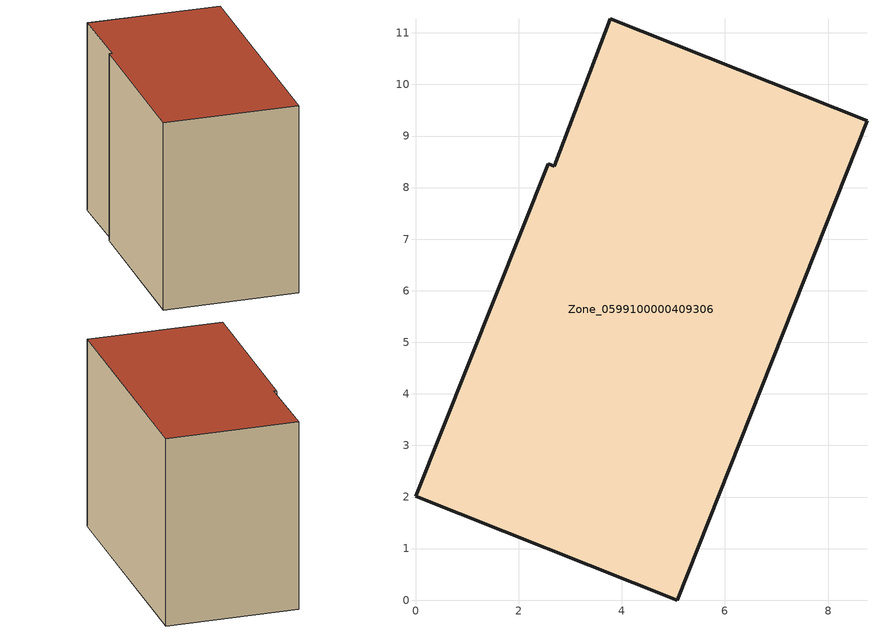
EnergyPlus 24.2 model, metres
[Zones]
Zone_0599100000409306
 floor ground (C_G): 2.69,8.41 3.77,11.27 8.76,9.3 5.07,0 0,2.02 2.58,8.46 z0.19
 wall outside (C_F): 0,2.02 5.07,0 8.76,9.3 3.77,11.27 2.69,8.41 2.58,8.46 0,2.02 z0.19:8.05
 roof outside (C_R): 3.77,11.27 2.69,8.41 2.58,8.46 0,2.02 5.07,0 8.76,9.3 z8.05
[BUILDING]
Pand.0599100000409306: North Axis=0; Terrain=City; Loads Convergence Tolerance Value=0.04; Temperature Convergence Tolerance Value=0.4; Solar Distribution=FullExterior; Maximum Number of Warmup Days=25; Minimum Number of Warmup Days=1
[Site:Location]
Rotterdam.The.Hague.AP_ZH_NLD Design_Conditions: Latitude=51.96; Longitude=4.45; Time Zone=1; Elevation=-4.5
[SITE:GROUNDTEMPERATURE:BUILDINGSURFACE]
18, 18, 18, 18, 18, 18, 18, 18, 18, 18, 18, 18
[MATERIAL] Thermal Absorptance=0.9; Solar Absorptance=0.7; Visible Absorptance=0.7
Name | Roughness | Thickness | Conductivity | Density | Specific Heat
G.TC.1992-2005 | MediumSmooth | 0.15 | 0.06 | 540 | 1210
F.TC.1992-2005 | Rough | 0.3 | 0.12 | 1920 | 840
R.TC.1992-2005 | MediumRough | 0.2 | 0.08 | 1500 | 1000
[CONSTRUCTION]
C_G: G.TC.1992-2005
C_F: F.TC.1992-2005
C_R: R.TC.1992-2005
[ZONE]
Zone_0599100000409306: Type=1; Multiplier=1; Ceiling Height=Autocalculate; Volume=Autocalculate; Floor Area=autocalculate; Part of Total Floor Area=Yes
[ZONEINFILTRATION:DESIGNFLOWRATE]
Infil_Zone_0599100000409306: Zone or ZoneList or Space or SpaceList=Zone_0599100000409306; Schedule=AlwaysOn; Design Flow Rate Calculation Method=Flow/Area; Flow Rate per Floor Area=0.0015; Constant Term Coefficient=1; Temperature Term Coefficient=0; Velocity Term Coefficient=0; Velocity Squared Term Coefficient=0
[HVACTEMPLATE:ZONE:IDEALLOADSAIRSYSTEM]
Zone_0599100000409306: Maximum Heating Supply Air Temperature=50; Minimum Cooling Supply Air Temperature=13; Maximum Heating Supply Air Humidity Ratio=0.0156; Minimum Cooling Supply Air Humidity Ratio=0.0077; Heating Limit=NoLimit; Cooling Limit=NoLimit; Dehumidification Control Type=ConstantSensibleHeatRatio; Cooling Sensible Heat Ratio=0.7; Dehumidification Setpoint=60; Humidification Control Type=None; Humidification Setpoint=30; Outdoor Air Method=None; Outdoor Air Flow Rate per Person=0.00944; Outdoor Air Flow Rate per Zone Floor Area=0; Outdoor Air Flow Rate per Zone=0; Demand Controlled Ventilation Type=None; Outdoor Air Economizer Type=NoEconomizer; Heat Recovery Type=None; Sensible Heat Recovery Effectiveness=0.7; Latent Heat Recovery Effectiveness=0.65
[ZONECONTROL:THERMOSTAT]
ThermostatControl_Zone_0599100000409306: Zone or ZoneList=Zone_0599100000409306; Control Type Schedule=DualSetpointControlType; Control 1=Thermostat_Zone_0599100000409306; Temperature Difference Between Cutout And Setpoint=0
[THERMOSTATSETPOINT:DUALSETPOINT]
Thermostat_Zone_0599100000409306: Heating Setpoint Temperature Schedule=HeatingSetpoint_Zone_0599100000409306; Cooling Setpoint Temperature Schedule=CoolingSetpoint_Zone_0599100000409306
[SCHEDULE:COMPACT]
HeatingSetpoint_Zone_0599100000409306: Through: 12/31, For: AllDays, Until: 24:00, 21
CoolingSetpoint_Zone_0599100000409306: Through: 12/31, For: AllDays, Until: 24:00, 24
DualSetpointControlType: Through: 12/31, For: AllDays, Until: 24:00, 4
AlwaysOn: Through: 12/31, For: AllDays, Until: 24:00, 1
